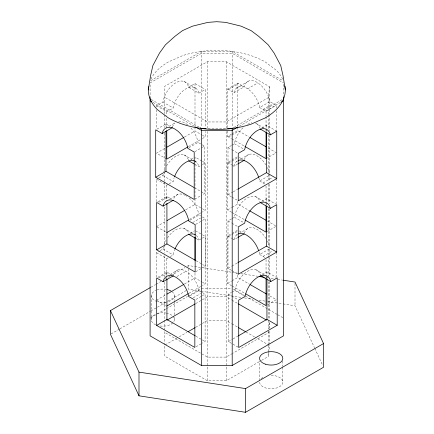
<?xml version="1.0" encoding="UTF-8"?>
<svg xmlns="http://www.w3.org/2000/svg" width="434" height="434" viewBox="0 0 434 434"><rect width="100%" height="100%" fill="white"/><g stroke="black" fill="none" stroke-linecap="round" stroke-linejoin="round"><path stroke-width="0.33" stroke-dasharray="2.17 1.63" d="M268.586 114.424L268.586 97.482L269.395 86.626L226.19 61.682L207.425 61.682L164.605 86.404L164.605 114.185M268.684 331.348L268.586 332.623L233.161 353.075M268.874 328.793L269.395 321.768M261.615 360.35L268.586 356.33L269.395 345.475L255.382 337.381M150.674 80.697L201.409 51.407L232.201 51.407L282.941 80.697M150.093 82.932L201.409 53.301L232.201 53.301L283.521 82.932M156.506 107.133L156.506 105.777L162.918 102.071A18.597 10.736 -60 0 1 175.748 82.813A18.597 10.736 -60 0 1 188.578 87.256L198.843 93.185L205.26 89.48L205.26 127.406M188.578 87.256L194.996 83.556L205.26 89.48M156.506 105.777L166.77 111.701L173.182 108.001A18.597 10.736 -60 0 1 186.012 88.742A18.597 10.736 -60 0 1 198.843 93.185M156.853 129.175L165.972 123.907L170.057 126.261M227.557 127.623L227.557 89.019L237.821 83.095L244.239 86.8A18.597 10.736 60 0 1 257.069 82.352L259.999 84.429A18.597 10.736 60 0 1 269.899 101.616L276.312 105.316L276.312 108.028M228.506 89.567L238.771 83.643M169.021 126.359L175.293 122.741M236.503 88.075L248.85 80.941M227.557 89.019L233.975 92.724L244.239 86.8M247.597 88.845L257.861 82.916M164.67 148.471L156.506 153.186L166.2 158.779M184.499 137.025L194.996 130.965L201.837 134.914M268.586 97.482L226.19 121.959L207.425 121.959L164.605 97.238M188.345 146.654L201.761 138.907M202.342 138.571L205.26 136.889L205.26 131.469M188.926 147.696L198.05 142.428L204.463 146.128L204.463 193.537L202.184 194.855M233.975 92.724A18.597 10.736 60 0 1 246.805 88.281L249.734 90.353A18.597 10.736 60 0 1 259.635 107.54L269.899 101.616M262.993 109.482L273.257 103.552M233.953 127.433L282.355 99.489M194.768 151.726L201.615 147.777M202.184 147.446L204.463 146.128M239.199 126.299L280.608 102.391M259.635 107.54L266.047 111.245L276.312 105.316M227.557 131.008L227.557 136.428L231.55 134.122M232.119 133.797L237.821 130.504L248.742 136.808M228.506 136.976L238.771 131.052M156.506 201.609L156.506 179.258L158.253 178.249M158.839 177.913L162.918 175.553A18.597 10.736 -60 0 1 163.173 174.311M190.911 159.392L193.244 158.047M231.414 196.846L227.996 194.871L227.996 147.468L231.496 145.444M232.076 145.108L234.409 143.762A18.597 10.736 -60 0 1 243.832 126.988M261.816 127.938L266.481 125.242L276.176 130.84M156.506 179.258L166.77 185.182L168.517 184.173M169.103 183.837L173.182 181.483A18.597 10.736 -60 0 1 174.153 177.701M194.855 164.361L198.843 166.667L201.761 164.985M202.342 164.643L205.26 162.962L205.26 210.371L202.342 212.052M157.802 201.783L166.922 196.515L171.153 198.956M231.642 212.269L227.557 209.91L227.557 162.5L231.55 160.2M232.119 159.869L237.821 156.576M158.752 202.331L167.871 197.063M228.506 163.054L237.631 157.786M169.596 199.195L177.956 194.361M236.503 161.556L237.648 160.9M240.87 159.028L248.85 154.423M232.331 165.262L233.975 166.206L237.393 164.231M194.768 199.135L201.615 195.181M266.047 158.649L276.312 152.725L267.512 147.647M156.506 226.667L165.837 221.28M185.665 209.834L194.996 204.447L201.837 208.396M227.996 194.871L232.662 192.181M233.242 191.844L237.327 189.484M189.512 219.463L201.761 212.389M189.875 220.304L199 215.036L200.682 216.007M258.87 177.875A18.597 10.736 60 0 1 259.635 181.021L269.899 175.097M192.669 222.571L200.649 217.966M262.993 182.964L272.688 177.365M195.718 224.335L201.994 220.716M202.564 220.385L205.412 218.741L205.412 266.145L202.564 267.794M227.557 209.91L231.55 207.604M232.119 207.278L237.821 203.985L248.904 210.381M156.506 277.12L156.506 252.74L159.419 251.058M160.005 250.722L162.918 249.035A18.597 10.736 -60 0 1 166 240.409M190.331 233.21L194.41 230.855M231.414 270.333L227.996 268.353L227.996 220.949L231.496 218.926M232.076 218.59L234.409 217.244A18.597 10.736 -60 0 1 247.239 197.985L250.174 196.673A18.597 10.736 -60 0 1 259.928 201.853M261.816 201.419L266.481 198.723L275.606 203.991M156.506 252.74L166.77 258.664L169.683 256.982M170.269 256.646L173.182 254.964A18.597 10.736 -60 0 1 174.75 249.55M195.994 238.505L198.843 240.148L201.761 238.467M202.342 238.13L205.26 236.443L205.26 283.852L202.342 285.534M231.642 285.751L227.557 283.391L227.557 235.987L231.55 233.682M232.119 233.351L237.821 230.058M157.802 277.359L166.922 272.091L172.244 275.161M228.506 236.535L237.631 231.268M158.752 277.906L167.871 272.639M236.503 235.038L237.648 234.382M239.156 233.497L248.85 227.904M169.971 274.543L177.956 269.932M150.913 287.227L155.605 284.514M156.191 284.178L160.884 281.471M164.985 279.1L170.264 276.051M170.85 275.715L184.927 267.583M187.276 266.232L188.448 265.554L201.767 267.615M232.331 238.743L233.975 239.687L237.393 237.713M176.893 276.545L186.012 271.277M195.718 271.744L201.994 268.12M267.187 231.474L276.312 226.206L267.566 221.156M156.506 300.149L165.837 294.762M184.499 283.988L194.996 277.928L201.837 281.878M111.028 333.958L119.236 329.216M119.827 328.874L150.321 311.27M150.913 310.928L156.777 307.543M157.363 307.207L167.334 301.446M167.92 301.109L187.276 289.934M227.996 268.353L231.496 266.335M232.076 265.999L237.327 262.966M188.931 293.281L201.761 285.87M259.06 251.991A18.597 10.736 60 0 1 259.635 254.503L269.33 248.904M150.674 317.737L165.837 308.986M166.417 308.645L187.412 296.525M187.998 296.189L200.828 288.784M189.875 295.874L199 290.606L200.682 291.577M262.993 256.445L272.688 250.847M193.238 297.816L200.649 293.536M195.984 299.4L201.685 296.107M202.255 295.776L205.108 294.133L205.108 341.542L202.255 343.185M227.557 283.391L231.55 281.091M232.119 280.76L237.821 277.467L249.485 284.199M195.691 303.599L207.425 296.823L226.19 296.823L231.447 299.861M238.147 347.167L228.452 341.574L228.452 294.165L231.371 292.478M231.951 292.142L234.87 290.46A18.597 10.736 -60 0 1 247.407 271.375A18.597 10.736 -60 0 1 260.389 275.069M262.277 274.635L266.943 271.944L276.067 277.212M176.926 338.14L164.605 345.252L164.605 356.086L207.425 380.802L226.19 380.802L261.035 360.687M179.269 336.784L186.897 332.384M195.691 327.301L207.425 320.531L226.19 320.531L231.447 323.563M267.762 304.625L276.312 299.688L268.147 294.974M195.984 346.809L201.685 343.516M228.452 341.574L232.537 339.214M233.118 338.878L237.783 336.187M232.581 353.412L226.19 357.101L207.425 357.101L164.605 332.379M247.597 124.341L250.174 123.191A18.597 10.736 -60 0 1 251.872 122.8M208.103 128.442L225.512 128.442M201.409 288.447L231.534 288.447M202.434 267.718L237.729 273.176M241.06 273.691L257.709 276.268M265.7 277.505L267.702 277.814M271.033 278.33L273.697 278.742M277.689 279.36L282.355 280.082M200.437 291.111L188.448 289.256L188.448 267.583M201.099 291.214L241.06 297.399M244.391 297.914L253.049 299.248M259.044 300.176L265.038 301.104M267.702 301.516L282.355 303.784M283.017 303.887L295.006 305.742L314.514 347.77M185.459 195.457L183.235 194.465A18.597 10.736 60 0 0 173.481 199.64M183.967 81.397L196.314 88.536M264.008 128.025L255.452 123.088A18.597 10.736 -60 0 1 259.76 127.813M227.557 136.428L231.441 138.668M232.027 139.01L244.933 146.459M162.918 102.071L173.182 108.001M234.409 143.762L243.534 149.03M151.26 99.489L199.662 127.433M153.007 102.391L194.41 126.299M227.996 147.468L231.414 149.442M231.984 149.768L237.686 153.061M202.407 135.24L205.26 136.889M239.318 157.439L243.143 159.652M227.557 162.5L231.789 164.947M259.635 181.021L265.033 184.135M201.837 160.987L194.996 157.037L194.996 204.447M202.407 161.318L205.26 162.962M183.967 154.878L191.947 159.49M194.6 161.03L196.314 162.018M255.452 196.569L263.812 201.403M231.984 197.177L237.686 200.47M194.551 187.813L204.463 193.537M232.223 212.606L244.472 219.675M162.918 175.553L173.182 181.483M234.409 217.244L243.534 222.512M227.996 220.949L231.414 222.924M231.984 223.25L237.686 226.543M202.407 208.721L205.26 210.371M239.318 230.921L242.595 232.814M202.363 216.978L205.412 218.741M227.557 235.987L231.789 238.429M259.635 254.503L265.033 257.617M195.566 230.85L201.837 234.468M202.407 234.799L205.26 236.443M255.914 269.785L264.268 274.619M183.967 228.36L193.662 233.959M157.075 226.998L166.77 232.591M231.984 270.659L237.686 273.952M196.081 260.758L201.913 264.127M202.499 264.463L205.412 266.145M232.223 286.087L245.053 293.493M233.367 289.12L245.031 295.852M245.617 296.189L277.109 314.373M277.689 314.71L283.521 318.073M234.87 290.46L243.995 295.728M162.918 249.035L173.182 254.964M228.452 294.165L238.147 299.758M202.407 282.209L205.26 283.852M232.027 300.198L237.865 303.567M202.363 292.549L205.108 294.133M232.027 323.9L237.865 327.269M246.04 331.988L254.796 337.044M157.075 300.48L166.77 306.073M195.848 336.198L201.636 339.534M202.211 339.871L205.108 341.542M187.618 124.862L185.22 123.164A18.597 10.736 60 0 0 177.593 121.58M186.17 195.777L186.967 196.342M314.796 348.383L322.712 365.433M295.006 283.391L295.006 305.742M283.521 84.25L283.521 96.18M282.805 361.072L282.805 366.491M282.805 367.169L282.805 382.066A11.615 6.705 0 0 1 271.196 388.772A11.615 6.705 0 0 1 259.581 382.066L259.581 361.072M276.312 110.735L276.312 131.052M276.312 178.797L276.312 203.855M276.312 252.279L276.312 277.342M269.395 86.626L269.395 113.73M269.395 114.408L269.395 130.672M269.395 135.419L269.395 173.367M269.395 174.045L269.395 181.499M269.395 184.206L269.395 203.861M269.395 208.602L269.395 246.55M269.395 249.262L269.395 254.682M269.395 257.395L269.395 276.366M269.395 281.785L269.395 319.733M269.395 322.446L269.395 328.543M269.395 331.25L269.395 344.119M268.586 115.102L268.586 129.332M268.586 134.752L268.586 173.378M268.586 174.056L268.586 181.51M268.586 184.222L268.586 203.193M268.586 208.613L268.586 246.561M268.586 249.273L268.586 255.371M268.586 256.049L268.586 276.377M268.586 281.802L268.586 319.749M268.586 320.428L268.586 328.56M268.586 331.267L268.586 344.813M268.586 345.491L268.586 352.262M268.586 352.94L268.586 356.33M266.943 271.944L266.943 275.33M266.943 276.008L266.943 278.037M266.481 125.242L266.481 128.632M266.481 129.305L266.481 131.339M266.481 198.723L266.481 202.114M266.481 202.786L266.481 204.821M266.047 111.245L266.047 115.981M266.047 116.659L266.047 128.176M266.047 128.849L266.047 131.562M266.047 186.077L266.047 201.658M266.047 202.336L266.047 204.365M266.047 259.559L266.047 274.462M266.047 275.14L266.047 277.847M237.821 83.095L237.821 126.44M237.821 127.119L237.821 130.504M237.821 201.278L237.821 203.985M237.821 274.76L237.821 277.467M232.201 51.407L232.201 127.167M226.19 61.682L226.19 128.09M226.19 131.448L226.19 380.802M207.425 61.682L207.425 128.09M207.425 131.448L207.425 380.802M201.409 51.407L201.409 127.167M194.996 83.556L194.996 126.223M194.996 126.896L194.996 130.965M194.996 273.187L194.996 277.928M188.448 265.554L188.448 266.91M174.419 295.787L174.419 300.529M174.419 301.201L174.419 314.748M174.419 317.46L174.419 319.489M166.922 196.515L166.922 201.257M166.922 272.091L166.922 274.798M166.77 111.701L166.77 115.764M166.77 118.477L166.77 129.988M166.77 185.182L166.77 199.407M166.77 258.664L166.77 274.923M166.77 275.595L166.77 278.308M165.972 123.907L165.972 126.614M164.605 114.858L164.605 127.737M164.605 133.151L164.605 171.11M164.605 171.777L164.605 181.271M164.605 181.944L164.605 200.926M164.605 207.018L164.605 244.293M164.605 244.966L164.605 253.103M164.605 255.805L164.605 276.821M164.605 282.236L164.605 344.569M156.506 109.84L156.506 128.806M151.195 295.787L151.195 319.489M150.093 84.907L150.093 96.18M150.891 79.14A68.512 39.554 0 0 1 168.359 61.953L182.551 55.666A68.512 39.554 0 0 1 265.255 61.953L276.143 70.145A68.512 39.554 0 0 1 282.724 79.14M167.535 237.848A18.597 10.736 -60 0 1 188.269 233.085M166.585 165.88A18.597 10.736 -60 0 1 188.437 160.162M163.889 171.777A18.597 10.736 -60 0 1 164.947 169.054M244.38 233.183A18.597 10.736 60 0 1 257.069 229.32L259.999 231.393A18.597 10.736 60 0 1 265.923 238.391M267.366 241.006A18.597 10.736 60 0 1 269.492 246.702M244.38 159.701A18.597 10.736 60 0 1 257.069 155.839L259.999 157.911A18.597 10.736 60 0 1 265.923 164.909M267.366 167.524A18.597 10.736 60 0 1 269.492 173.22M173.34 275.791A18.597 10.736 60 0 1 183.235 270.035L186.17 271.348L189.099 273.425A18.597 10.736 60 0 1 199 290.606M233.975 166.206A18.597 10.736 60 0 1 237.49 160.851M233.975 239.687A18.597 10.736 60 0 1 237.49 234.333M196.314 235.499A18.597 10.736 -60 0 1 198.843 240.148M194.79 161.03A18.597 10.736 -60 0 1 198.843 166.667M172.531 127.032A18.597 10.736 60 0 1 174.918 122.963M190.938 127.976A18.597 10.736 60 0 1 198.05 142.428M189.099 197.85A18.597 10.736 60 0 1 199 215.036M172.862 316.136A11.615 6.705 0 0 1 173.329 322.326M172.862 322.842A11.615 6.705 0 0 1 159.799 325.967M155.735 324.811A11.615 6.705 0 0 1 155.735 314.173M156.999 313.684A11.615 6.705 0 0 1 165.81 313.012M166.39 313.115A11.615 6.705 0 0 1 172.461 315.768M271.196 375.361A11.615 6.705 0 0 1 282.805 382.066M261.138 378.714A11.615 6.705 0 0 1 264.127 376.75M172.021 291.702A11.615 6.705 0 0 1 166.39 302.162M165.81 302.259A11.615 6.705 0 0 1 157.531 301.76M156.999 301.592A11.615 6.705 0 0 1 155.735 290.465M156.999 289.983A11.615 6.705 0 0 1 165.81 289.31"/><path stroke-width="0.65" d="M148.292 89.925L150.631 75.445L152.882 65.556L159.495 53.089L165.425 44.827L174.853 36.385L182.551 30.592L192.582 26.143L207.94 22.373L216.805 21.7L225.675 22.373L241.033 26.143L251.064 30.592L258.762 36.385L268.19 44.827L274.12 53.089L280.733 65.556L282.984 75.445L285.322 89.925M162.126 133.536A18.597 10.736 60 0 1 174.956 129.093L177.886 131.166A18.597 10.736 60 0 1 187.786 148.352L194.199 152.057L194.199 199.461L155.708 177.24L155.708 129.831L162.126 133.536L172.39 127.612M166.417 147.462L183.913 137.361M187.765 146.99L166.77 159.11L166.77 130.667M227.519 128.442L232.201 128.442L233.367 127.77M238.033 126.972L232.201 130.341L201.409 130.341L195.577 126.972M281.189 102.055L283.521 100.71M155.708 177.24L165.972 171.316L193.965 187.477M270.333 134.871L276.746 131.171L276.746 178.575L238.261 200.801L238.261 153.392L244.673 149.687A18.597 10.736 -60 0 1 257.503 130.428L260.438 129.12A18.597 10.736 -60 0 1 270.333 134.871L260.069 128.947M163.076 206.145A18.597 10.736 60 0 1 172.971 200.389L175.906 201.702L178.835 203.779A18.597 10.736 60 0 1 188.736 220.96L195.148 224.666L195.148 272.075L156.658 249.848L156.658 202.445L163.076 206.145L173.34 200.22M237.962 163.9L244.239 160.282M167.003 220.608L184.499 210.506M237.908 189.148L266.481 172.651L276.746 178.575M166.77 232.591L188.345 220.136M156.658 249.848L166.922 243.924L195.501 260.422M270.333 208.353L276.746 204.653L276.746 252.062L238.261 274.283L238.261 226.873L244.673 223.168A18.597 10.736 -60 0 1 257.503 203.909L260.438 202.602A18.597 10.736 -60 0 1 270.333 208.353L260.069 202.428M283.017 280.185L295.006 282.04L323.558 343.56L323.558 367.262L245.552 412.3L138.994 395.813L110.442 334.294L110.442 310.592L150.321 287.563M237.962 237.382L244.239 233.763M163.076 281.72A18.597 10.736 60 0 1 172.971 275.964L175.906 277.272L178.835 279.35A18.597 10.736 60 0 1 188.736 296.531L194.844 300.057L194.844 347.466L156.658 325.424L156.658 278.015L163.076 281.72L173.34 275.791M167.003 294.089L183.913 284.324M237.908 262.63L266.481 246.132L276.746 252.062M166.77 306.073L188.345 293.617M156.658 325.424L166.922 319.495L195.273 335.862M166.954 320.189L195.105 303.936M270.794 281.574L277.207 277.869L277.207 325.278L238.716 347.498L238.716 300.089L245.134 296.384A18.597 10.736 -60 0 1 257.964 277.125A18.597 10.736 -60 0 1 270.794 281.574L260.53 275.644M188.068 331.706L195.105 327.643M238.369 335.845L266.943 319.348L277.207 325.278M150.093 96.76L150.093 335.851L201.409 365.482L232.201 365.482L283.521 335.851L283.521 96.76M110.442 310.592L138.994 372.112L245.552 388.598L323.558 343.56M200.242 127.77L201.409 128.442L206.096 128.442M259.044 276.474L264.371 277.299M249.919 137.486L266.34 146.969M244.933 146.459L266.047 158.649L266.047 132.24M150.093 100.71L151.84 101.719M188.578 160.743L194.286 164.03M249.485 210.718L266.4 220.483M245.053 220.011L266.047 232.13L266.047 205.721M188.578 234.224L195.425 238.174M250.071 284.536L266.4 293.964M245.639 293.829L266.047 305.617L266.047 278.525M238.45 303.903L266.476 320.086M238.45 327.61L245.454 331.652M266.943 278.715L266.943 319.348M266.481 132.017L266.481 172.651M266.481 206.177L266.481 246.132M245.552 388.598L245.552 412.3M232.201 128.442L232.201 365.482M201.409 128.442L201.409 365.482M194.996 237.289L194.996 260.319M166.922 203.291L166.922 243.924M166.922 278.861L166.922 319.495M165.972 131.356L165.972 171.316M138.994 372.112L138.994 395.813M284.992 86.057A68.512 39.554 0 0 1 265.255 117.896L251.064 124.178A68.512 39.554 0 0 1 168.359 117.896L157.471 109.704A68.512 39.554 0 0 1 148.52 86.702M238.586 160.347A18.597 10.736 60 0 1 246.805 161.763L249.734 163.84A18.597 10.736 60 0 1 258.664 177.246M238.586 233.828A18.597 10.736 60 0 1 246.805 235.244L249.734 237.322A18.597 10.736 60 0 1 258.664 250.727M174.978 249.007A18.597 10.736 -60 0 1 195.333 234.794M174.539 176.616A18.597 10.736 -60 0 1 194.231 160.808M166.965 289.527A11.615 6.705 0 0 1 171.018 291.046M265.386 364.169A11.615 6.705 0 0 0 282.805 358.365A11.615 6.705 0 0 0 265.386 352.56A11.615 6.705 0 0 0 265.386 364.169"/></g></svg>
